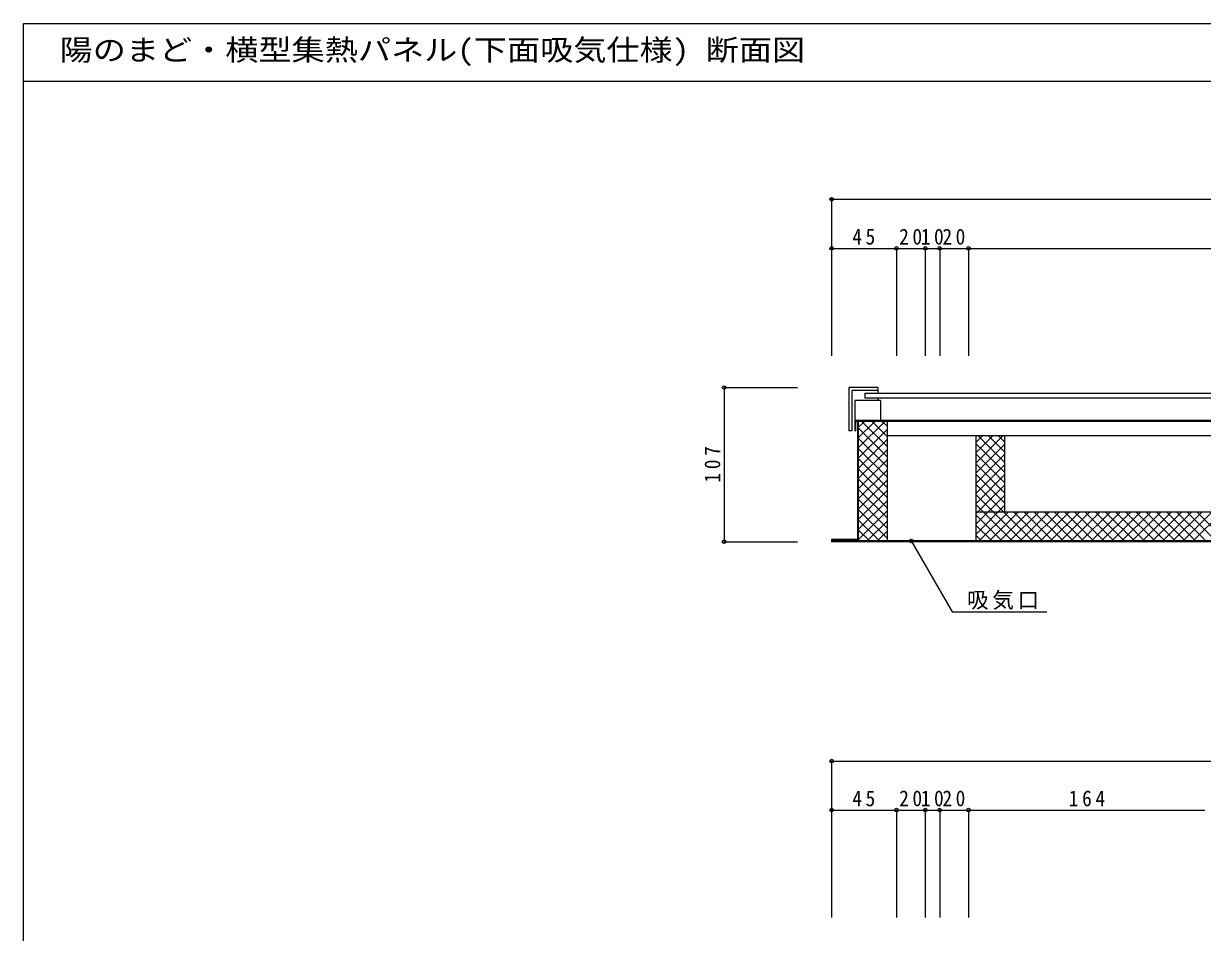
# Model space of a CAD drawing. Units: millimetres at full size, sheet at 1:5. Extents: x -2118 to 2002, y -472 to 933.
# Drawn here: x -2118 to -1300, y 303 to 933 of the extents above; entities that cross this region are included whole.
import ezdxf
from ezdxf.enums import TextEntityAlignment as Align

# ---------------------------------------------------------------- set-up
doc = ezdxf.new("R2010")
doc.units = ezdxf.units.MM
doc.header["$LTSCALE"] = 5
doc.header["$PDMODE"] = 32
doc.header["$PDSIZE"] = 2.5
for name, color, linetype in [('0-1', 5, 'Continuous'), ('0-2', 4, 'Continuous'), ('F-0', 7, 'Continuous')]:
    doc.layers.add(name, color=color, linetype=linetype)
doc.styles.add('ＭＳ ゴシック', font='')
doc.styles.get('ＭＳ ゴシック').set_extended_font_data('MS Gothic')

msp = doc.modelspace()

# ---------------------------------------------------------------- linework, layer by layer
at = {"layer": '0-1', "color": 4}
msp.add_line((-1502.112, 574.484), (-1473.785, 525.422), dxfattribs=at)
at = {"layer": '0-1'}
msp.add_point((-1502.112, 574.484), dxfattribs=at)
at = {"layer": '0-2'}
for p, q in [((-1557.34, 811.538), (-649.34, 811.538)), ((-1557.34, 811.538), (-1557.34, 703.025)), ((-1557.34, 777.487), (-1512.34, 777.487)), ((-1557.34, 777.487), (-1557.34, 703.025)), ((-1512.34, 777.487), (-1512.34, 703.025)), ((-1512.34, 777.487), (-1492.34, 777.487)), ((-1492.34, 777.487), (-1492.34, 703.025)), ((-1492.34, 777.487), (-1482.34, 777.487)), ((-1482.34, 777.487), (-1482.34, 703.025)), ((-1482.34, 777.487), (-1462.34, 777.487)), ((-1462.34, 777.487), (-1462.34, 703.025)), ((-1462.34, 777.487), (-649.34, 777.487)), ((-1631.948, 680.984), (-1631.948, 573.984)), ((-1631.948, 680.984), (-1580.968, 680.984)), ((-1538.84, 639.002), (-1520.358, 657.484)), ((-1538.84, 646.073), (-1527.429, 657.484)), ((-1538.84, 653.144), (-1534.5, 657.484)), ((-1518.84, 639.977), (-1536.348, 657.484)), ((-1518.84, 647.048), (-1529.277, 657.484)), ((-1518.84, 654.119), (-1522.206, 657.484)), ((-1518.84, 632.906), (-1538.84, 652.906)), ((-1538.84, 631.931), (-1518.84, 651.931)), ((-1457.34, 628.578), (-1438.434, 647.484)), ((-1457.34, 635.649), (-1445.505, 647.484)), ((-1457.34, 642.72), (-1452.576, 647.484)), ((-1437.34, 629.187), (-1455.637, 647.484)), ((-1437.34, 636.259), (-1448.566, 647.484)), ((-1437.34, 643.33), (-1441.495, 647.484)), ((-1518.84, 625.835), (-1538.84, 645.835)), ((-1538.84, 624.86), (-1518.84, 644.86)), ((-1518.84, 618.764), (-1538.84, 638.764)), ((-1437.34, 622.116), (-1457.34, 642.116)), ((-1457.34, 621.507), (-1437.34, 641.507)), ((-1538.84, 617.789), (-1518.84, 637.789)), ((-1518.84, 611.693), (-1538.84, 631.693)), ((-1538.84, 610.718), (-1518.84, 630.718)), ((-1437.34, 615.045), (-1457.34, 635.045)), ((-1457.34, 614.436), (-1437.34, 634.436)), ((-1518.84, 604.621), (-1538.84, 624.621)), ((-1538.84, 603.646), (-1518.84, 623.646)), ((-1437.34, 607.974), (-1457.34, 627.974)), ((-1457.34, 607.365), (-1437.34, 627.365)), ((-1518.84, 597.55), (-1538.84, 617.55)), ((-1538.84, 596.575), (-1518.84, 616.575)), ((-1437.34, 600.903), (-1457.34, 620.903)), ((-1457.34, 600.294), (-1437.34, 620.294)), ((-1417.992, 574.484), (-1457.34, 613.832)), ((-1518.84, 590.479), (-1538.84, 610.479)), ((-1538.84, 589.504), (-1518.84, 609.504)), ((-1457.34, 593.223), (-1437.34, 613.223)), ((-1425.063, 574.484), (-1457.34, 606.761)), ((-1457.34, 586.152), (-1437.34, 606.152)), ((-1518.84, 583.408), (-1538.84, 603.408)), ((-1538.84, 582.433), (-1518.84, 602.433)), ((-1432.135, 574.484), (-1457.34, 599.69)), ((-1457.34, 579.08), (-1437.34, 599.08)), ((-1518.84, 576.337), (-1538.84, 596.337)), ((-1538.84, 575.362), (-1518.84, 595.362)), ((-1524.058, 574.484), (-1538.84, 589.266)), ((-1439.206, 574.484), (-1457.34, 592.619)), ((-1454.866, 574.484), (-1434.866, 594.484)), ((-1447.795, 574.484), (-1427.795, 594.484)), ((-1440.724, 574.484), (-1420.724, 594.484)), ((-1433.653, 574.484), (-1413.653, 594.484)), ((-1410.921, 574.484), (-1430.921, 594.484)), ((-1426.582, 574.484), (-1406.582, 594.484)), ((-1403.85, 574.484), (-1423.85, 594.484)), ((-1419.51, 574.484), (-1399.51, 594.484)), ((-1396.779, 574.484), (-1416.779, 594.484)), ((-1412.439, 574.484), (-1392.439, 594.484)), ((-1389.708, 574.484), (-1409.708, 594.484)), ((-1405.368, 574.484), (-1385.368, 594.484)), ((-1382.637, 574.484), (-1402.637, 594.484)), ((-1398.297, 574.484), (-1378.297, 594.484)), ((-1375.566, 574.484), (-1395.566, 594.484)), ((-1391.226, 574.484), (-1371.226, 594.484)), ((-1368.495, 574.484), (-1388.495, 594.484)), ((-1384.155, 574.484), (-1364.155, 594.484)), ((-1361.424, 574.484), (-1381.424, 594.484)), ((-1377.084, 574.484), (-1357.084, 594.484)), ((-1354.353, 574.484), (-1374.353, 594.484)), ((-1370.013, 574.484), (-1350.013, 594.484)), ((-1347.282, 574.484), (-1367.282, 594.484)), ((-1362.942, 574.484), (-1342.942, 594.484)), ((-1340.211, 574.484), (-1360.211, 594.484)), ((-1355.871, 574.484), (-1335.871, 594.484)), ((-1333.14, 574.484), (-1353.14, 594.484)), ((-1348.8, 574.484), (-1328.8, 594.484)), ((-1326.069, 574.484), (-1346.069, 594.484)), ((-1341.729, 574.484), (-1321.729, 594.484)), ((-1318.997, 574.484), (-1338.997, 594.484)), ((-1334.658, 574.484), (-1314.658, 594.484)), ((-1311.926, 574.484), (-1331.926, 594.484)), ((-1327.587, 574.484), (-1307.587, 594.484)), ((-1304.855, 574.484), (-1324.855, 594.484)), ((-1320.516, 574.484), (-1300.516, 594.484)), ((-1297.784, 574.484), (-1317.784, 594.484)), ((-1313.444, 574.484), (-1293.444, 594.484)), ((-1290.713, 574.484), (-1310.713, 594.484)), ((-1306.373, 574.484), (-1286.373, 594.484)), ((-1283.642, 574.484), (-1303.642, 594.484)), ((-1531.129, 574.484), (-1538.84, 582.195)), ((-1532.648, 574.484), (-1518.84, 588.291)), ((-1525.576, 574.484), (-1518.84, 581.22)), ((-1446.277, 574.484), (-1457.34, 585.548)), ((-1631.948, 573.984), (-1580.968, 573.984)), ((-1538.201, 574.484), (-1538.84, 575.124)), ((-1492.34, 574.484), (-1512.34, 574.484)), ((-1492.34, 573.984), (-1512.34, 573.984)), ((-1462.34, 574.484), (-1482.34, 574.484)), ((-1462.34, 573.984), (-1482.34, 573.984)), ((-1453.348, 574.484), (-1457.34, 578.477)), ((-1473.785, 525.422), (-1407.912, 525.422)), ((-1557.34, 421.818), (-649.34, 421.818)), ((-1557.34, 421.818), (-1557.34, 313.305)), ((-1557.34, 387.767), (-1512.34, 387.767)), ((-1557.34, 387.767), (-1557.34, 313.305)), ((-1512.34, 387.767), (-1512.34, 313.305)), ((-1512.34, 387.767), (-1492.34, 387.767)), ((-1492.34, 387.767), (-1492.34, 313.305)), ((-1492.34, 387.767), (-1482.34, 387.767)), ((-1482.34, 387.767), (-1482.34, 313.305)), ((-1482.34, 387.767), (-1462.34, 387.767)), ((-1462.34, 387.767), (-1462.34, 313.305)), ((-1462.34, 387.767), (-1298.34, 387.767)), ((-1462.34, 387.767), (-1462.34, 313.305))]:
    msp.add_line(p, q, dxfattribs=at)
at = {"layer": '0-2', "color": 7}
for p, q in [((-1525.34, 680.984), (-1545.34, 680.984)), ((-1545.34, 680.984), (-1545.34, 650.984)), ((-1525.34, 678.984), (-1543.34, 678.984)), ((-1543.34, 678.984), (-1543.34, 650.984)), ((-1525.34, 680.984), (-1525.34, 677.084)), ((-1534.34, 677.084), (-672.34, 677.084)), ((-1525.34, 673.884), (-1525.34, 671.984)), ((-1523.34, 671.984), (-1523.34, 657.984)), ((-665.34, 657.984), (-1541.34, 657.984)), ((-1539.34, 657.484), (-1539.34, 575.484)), ((-1538.84, 657.484), (-1538.84, 574.984)), ((-667.84, 657.484), (-1538.84, 657.484)), ((-1518.84, 657.484), (-1518.84, 574.484)), ((-1543.34, 650.984), (-1545.34, 650.984)), ((-1541.34, 650.984), (-1540.84, 650.984)), ((-687.84, 647.484), (-1518.84, 647.484)), ((-1457.34, 647.484), (-1457.34, 574.484)), ((-1437.34, 647.484), (-1437.34, 594.484)), ((-1373.34, 594.484), (-1457.34, 594.484)), ((-898.34, 594.484), (-1373.34, 594.484)), ((-1538.84, 574.984), (-1557.34, 574.984)), ((-1512.34, 574.484), (-1557.34, 574.484)), ((-1512.34, 573.984), (-1557.34, 573.984)), ((-1512.34, 574.484), (-1512.34, 573.984)), ((-1482.34, 574.484), (-1492.34, 574.484)), ((-1492.34, 574.484), (-1492.34, 573.984)), ((-1482.34, 573.984), (-1492.34, 573.984)), ((-1482.34, 574.484), (-1482.34, 573.984)), ((-1373.34, 574.484), (-1462.34, 574.484)), ((-1462.34, 574.484), (-1462.34, 573.984)), ((-1373.34, 573.984), (-1462.34, 573.984)), ((-898.34, 574.484), (-1373.34, 574.484)), ((-898.34, 573.984), (-1373.34, 573.984))]:
    msp.add_line(p, q, dxfattribs=at)
for points in [[(-1523.34, 671.984), (-1541.34, 671.984), (-1541.34, 650.984)], [(-1534.34, 677.084), (-1534.34, 673.884), (-672.34, 673.884)], [(-1539.34, 657.484), (-1540.84, 657.484), (-1540.84, 650.984)], [(-1539.34, 575.484), (-1557.34, 575.484), (-1557.34, 573.984)]]:
    msp.add_lwpolyline(points, dxfattribs=at)
at = {"layer": '0-2', "color": 5}
for p in [(-1557.34, 811.538), (-1557.34, 777.487), (-1512.34, 777.487), (-1492.34, 777.487), (-1482.34, 777.487), (-1462.34, 777.487), (-1631.948, 680.984), (-1631.948, 573.984), (-1557.34, 421.818), (-1557.34, 387.767), (-1512.34, 387.767), (-1492.34, 387.767), (-1482.34, 387.767), (-1462.34, 387.767)]:
    msp.add_point(p, dxfattribs=at)
at = {"layer": 'F-0', "color": 5}
msp.add_line((-2118.048, 893.456), (-98.048, 893.456), dxfattribs=at)
msp.add_lwpolyline([(-2118.048, -471.544), (-2118.048, 933.456), (-98.048, 933.456)], dxfattribs=at)

# ---------------------------------------------------------------- texts
at = {"layer": '0-1', "color": 7, "insert": (-1463.452, 526.778), "char_height": 11, "attachment_point": 7, "style": 'ＭＳ ゴシック'}
msp.add_mtext('\\T1.17;吸気口', dxfattribs=at)
at = {"layer": '0-2', "color": 7, "char_height": 11, "attachment_point": 7, "style": 'ＭＳ ゴシック'}
for s, insert in [('\\T1.36;\\W0.9;45', (-1542.965, 779.987)), ('\\T1.36;\\W0.9;20', (-1510.465, 779.987)), ('\\T1.36;\\W0.9;10', (-1495.465, 779.987)), ('\\T1.36;\\W0.9;20', (-1480.465, 779.987)), ('\\T1.36;\\W0.9;45', (-1542.965, 390.267)), ('\\T1.36;\\W0.9;20', (-1510.465, 390.267)), ('\\T1.36;\\W0.9;10', (-1495.465, 390.267)), ('\\T1.36;\\W0.9;20', (-1480.465, 390.267)), ('\\T1.38;\\W0.9;164', (-1392.84, 390.267))]:
    msp.add_mtext(s, dxfattribs=dict(at, insert=insert))
at = {"layer": '0-2', "color": 7, "insert": (-1634.448, 614.984), "char_height": 11, "attachment_point": 7, "rotation": 90, "style": 'ＭＳ ゴシック'}
msp.add_mtext('\\T1.38;\\W0.9;107', dxfattribs=at)
at = {"layer": 'F-0', "style": 'ＭＳ ゴシック', "width": 1.15}
msp.add_text('陽のまど・横型集熱パネル(下面吸気仕様) 断面図', height=14.66, dxfattribs=at).set_placement((-2093.048, 903.456), align=Align.BOTTOM_LEFT)

doc.saveas('drawing.dxf')
